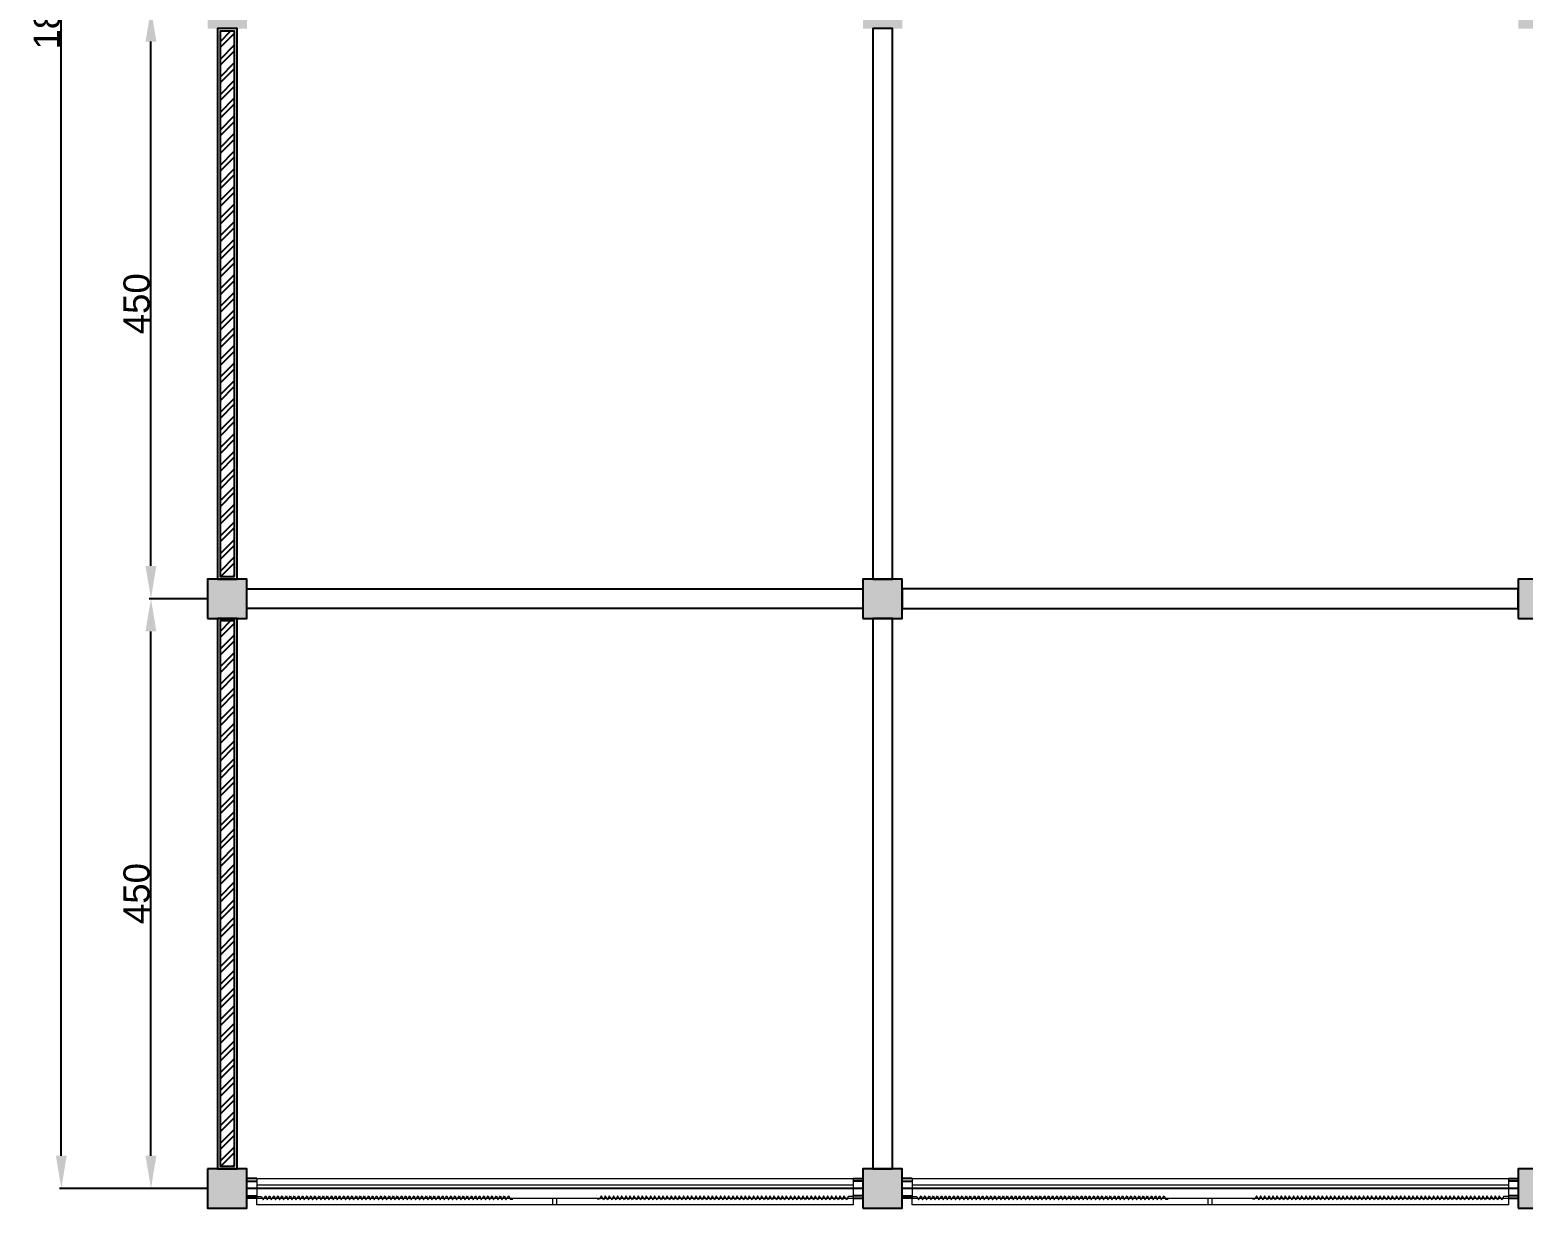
# Model space of a CAD drawing. Header units: centimetres. Extents: x 134057 to 145613, y 5028 to 39996.
# Drawn here: x 135232 to 136371, y 33367 to 34266 of the extents above; entities that cross this region are included whole.
import ezdxf

# ---------------------------------------------------------------- set-up
doc = ezdxf.new("R2010")
doc.units = ezdxf.units.CM
doc.header["$PDMODE"] = 2
doc.layers.add('dinding', color=151, linetype='Continuous')
doc.layers.add('kolom', color=141, linetype='Continuous')
doc.layers.add('dinding dalam', color=101, linetype='Continuous', lineweight=25)
doc.layers.add('pondasi', color=131, linetype='Continuous', lineweight=18)
doc.styles.get("Standard").update_dxf_attribs({"font": 'arial.ttf'})
doc.dimstyles.new('ISO-25', dxfattribs={"dimtxt": 2.5, "dimasz": 2.5, "dimexe": 1.25, "dimexo": 0.625, "dimtad": 1, "dimtxsty": 'Standard', "dimcen": 2.5, "dimadec": 0, "dimazin": 0, "dimtfac": 1, "dimtmove": 0, "dimatfit": 3, "dimfxl": 1, "dimarcsym": 0})

# ---------------------------------------------------------------- blocks, each defined once
blk = doc.blocks.new('*D45')
at = {"layer": 'Defpoints', "color": 0, "transparency": 16777216}
for p in [(135324.4, 34281.6), (135367.6, 34281.6), (135367.6, 33831.6)]:
    blk.add_point(p, dxfattribs=at)
at = {"layer": 'dinding', "color": 0, "lineweight": -2, "transparency": 16777216}
for p, q in [((135366.9, 34281.6), (135323.1, 34281.6)), ((135324.4, 33856.6), (135324.4, 34256.6)), ((135366.9, 33831.6), (135323.1, 33831.6))]:
    blk.add_line(p, q, dxfattribs=at)
at = {"layer": 'dinding', "color": 0, "transparency": 16777216}
for points in [[(135320.2, 34256.6), (135328.5, 34256.6), (135324.4, 34281.6)], [(135320.2, 33856.6), (135328.5, 33856.6), (135324.4, 33831.6)]]:
    blk.add_solid(points, dxfattribs=at)
at = {"layer": 'dinding', "color": 0, "transparency": 16777216, "insert": (135313.5, 34056.6), "char_height": 20, "attachment_point": 5, "rotation": 90}
blk.add_mtext('450', dxfattribs=at)
blk = doc.blocks.new('*D46')
at = {"layer": 'Defpoints', "color": 0, "transparency": 16777216}
for p in [(135324.4, 33831.6), (135367.6, 33831.6), (135367.6, 33381.6)]:
    blk.add_point(p, dxfattribs=at)
at = {"layer": 'dinding', "color": 0, "lineweight": -2, "transparency": 16777216}
for p, q in [((135366.9, 33831.6), (135323.1, 33831.6)), ((135324.4, 33406.6), (135324.4, 33806.6)), ((135366.9, 33381.6), (135323.1, 33381.6))]:
    blk.add_line(p, q, dxfattribs=at)
at = {"layer": 'dinding', "color": 0, "transparency": 16777216}
for points in [[(135320.2, 33806.6), (135328.5, 33806.6), (135324.4, 33831.6)], [(135320.2, 33406.6), (135328.5, 33406.6), (135324.4, 33381.6)]]:
    blk.add_solid(points, dxfattribs=at)
at = {"layer": 'dinding', "color": 0, "transparency": 16777216, "insert": (135313.5, 33606.6), "char_height": 20, "attachment_point": 5, "rotation": 90}
blk.add_mtext('450', dxfattribs=at)
blk = doc.blocks.new('*D47')
at = {"layer": 'Defpoints', "color": 0, "transparency": 16777216}
for p in [(135256, 35181.6), (135367.6, 35181.6), (135367.6, 33381.6)]:
    blk.add_point(p, dxfattribs=at)
at = {"layer": 'dinding', "color": 0, "lineweight": -2, "transparency": 16777216}
for p, q in [((135366.9, 35181.6), (135254.7, 35181.6)), ((135256, 33406.6), (135256, 35156.6)), ((135366.9, 33381.6), (135254.7, 33381.6))]:
    blk.add_line(p, q, dxfattribs=at)
at = {"layer": 'dinding', "color": 0, "transparency": 16777216}
for points in [[(135251.8, 35156.6), (135260.1, 35156.6), (135256, 35181.6)], [(135251.8, 33406.6), (135260.1, 33406.6), (135256, 33381.6)]]:
    blk.add_solid(points, dxfattribs=at)
at = {"layer": 'dinding', "color": 0, "transparency": 16777216, "insert": (135245.1, 34281.6), "char_height": 20, "attachment_point": 5, "rotation": 90}
blk.add_mtext('1800', dxfattribs=at)

msp = doc.modelspace()

# ---------------------------------------------------------------- hatches: boundary and pattern name
at = {"layer": 'dinding', "true_color": 0x636466}
h = msp.add_hatch(color=251, dxfattribs=at)
h.dxf.hatch_style = 1
h.paths.add_polyline_path([(135397.571, 35196.59), (135367.571, 35196.59), (135367.571, 35166.59), (135397.571, 35166.59)])
h.paths.add_polyline_path([(135540.071, 35189.09), (135525.071, 35189.09), (135525.071, 35174.09), (135540.071, 35174.09)])
h.paths.add_polyline_path([(135390.071, 34989.09), (135375.071, 34989.09), (135375.071, 34974.09), (135390.071, 34974.09)])
h.paths.add_polyline_path([(135540.071, 34989.09), (135525.071, 34989.09), (135525.071, 34974.09), (135540.071, 34974.09)])
h.paths.add_polyline_path([(135897.571, 35196.59), (135867.571, 35196.59), (135867.571, 35166.59), (135897.571, 35166.59)])
h.paths.add_polyline_path([(136397.571, 35196.59), (136367.571, 35196.59), (136367.571, 35166.59), (136397.571, 35166.59)])
h.paths.add_polyline_path([(136897.571, 35196.59), (136867.571, 35196.59), (136867.571, 35166.59), (136897.571, 35166.59)])
h.paths.add_polyline_path([(137240.071, 35189.09), (137225.071, 35189.09), (137225.071, 35174.09), (137240.071, 35174.09)])
h.paths.add_polyline_path([(137397.571, 35196.59), (137367.571, 35196.59), (137367.571, 35166.59), (137397.571, 35166.59)])
h.paths.add_polyline_path([(137240.071, 34989.09), (137225.071, 34989.09), (137225.071, 34974.09), (137240.071, 34974.09)])
h.paths.add_polyline_path([(137390.071, 34989.09), (137375.071, 34989.09), (137375.071, 34974.09), (137390.071, 34974.09)])
h.paths.add_polyline_path([(137397.571, 34746.59), (137367.571, 34746.59), (137367.571, 34716.59), (137397.571, 34716.59)])
h.paths.add_polyline_path([(136897.571, 34746.59), (136867.571, 34746.59), (136867.571, 34716.59), (136897.571, 34716.59)])
h.paths.add_polyline_path([(136397.571, 34746.59), (136367.571, 34746.59), (136367.571, 34716.59), (136397.571, 34716.59)])
h.paths.add_polyline_path([(135897.571, 34746.59), (135867.571, 34746.59), (135867.571, 34716.59), (135897.571, 34716.59)])
h.paths.add_polyline_path([(135397.571, 34746.59), (135367.571, 34746.59), (135367.571, 34716.59), (135397.571, 34716.59)])
h.paths.add_polyline_path([(135397.571, 34296.59), (135367.571, 34296.59), (135367.571, 34266.59), (135397.571, 34266.59)])
h.paths.add_polyline_path([(135897.571, 34296.59), (135867.571, 34296.59), (135867.571, 34266.59), (135897.571, 34266.59)])
h.paths.add_polyline_path([(136397.571, 34296.59), (136367.571, 34296.59), (136367.571, 34266.59), (136397.571, 34266.59)])
h.paths.add_polyline_path([(136897.571, 34296.59), (136867.571, 34296.59), (136867.571, 34266.59), (136897.571, 34266.59)])
h.paths.add_polyline_path([(137397.571, 34296.59), (137367.571, 34296.59), (137367.571, 34266.59), (137397.571, 34266.59)])
h.paths.add_polyline_path([(137397.571, 33846.59), (137367.571, 33846.59), (137367.571, 33816.59), (137397.571, 33816.59)])
h.paths.add_polyline_path([(136897.571, 33846.59), (136867.571, 33846.59), (136867.571, 33816.59), (136897.571, 33816.59)])
h.paths.add_polyline_path([(136397.571, 33846.59), (136367.571, 33846.59), (136367.571, 33816.59), (136397.571, 33816.59)])
h.paths.add_polyline_path([(135897.571, 33846.59), (135867.571, 33846.59), (135867.571, 33816.59), (135897.571, 33816.59)])
h.paths.add_polyline_path([(135397.571, 33846.59), (135367.571, 33846.59), (135367.571, 33816.59), (135397.571, 33816.59)])
h.paths.add_polyline_path([(135397.571, 33381.59), (135367.571, 33381.59), (135367.571, 33366.59), (135397.571, 33366.59)])
h.paths.add_polyline_path([(135397.571, 33396.59), (135367.571, 33396.59), (135367.571, 33381.59), (135397.571, 33381.59)])
h.paths.add_polyline_path([(135897.571, 33381.59), (135867.571, 33381.59), (135867.571, 33366.59), (135897.571, 33366.59)])
h.paths.add_polyline_path([(135897.571, 33396.59), (135867.571, 33396.59), (135867.571, 33381.59), (135897.571, 33381.59)])
h.paths.add_polyline_path([(136397.571, 33381.59), (136367.571, 33381.59), (136367.571, 33366.59), (136397.571, 33366.59)])
h.paths.add_polyline_path([(136397.571, 33396.59), (136367.571, 33396.59), (136367.571, 33381.59), (136397.571, 33381.59)])
h.paths.add_polyline_path([(136897.571, 33381.59), (136867.571, 33381.59), (136867.571, 33366.59), (136897.571, 33366.59)])
h.paths.add_polyline_path([(136897.571, 33396.59), (136867.571, 33396.59), (136867.571, 33381.59), (136897.571, 33381.59)])
h.paths.add_polyline_path([(137397.571, 33381.59), (137367.571, 33381.59), (137367.571, 33366.59), (137397.571, 33366.59)])
h.paths.add_polyline_path([(137397.571, 33396.59), (137367.571, 33396.59), (137367.571, 33381.59), (137397.571, 33381.59)])
h = msp.add_hatch(dxfattribs=at)
h.set_pattern_fill('ANSI32', color=251)
h.set_pattern_definition([(45, (-7187.249, -4545.437), (-6.7351921, 6.7351921), []), (45, (-7182.7585, -4545.437), (-6.7351921, 6.7351921), [])])
h.paths.add_polyline_path([(135388.071, 34264.59), (135377.071, 34264.59), (135377.071, 33848.59), (135388.071, 33848.59)])
h = msp.add_hatch(dxfattribs=at)
h.set_pattern_fill('ANSI32', color=251)
h.set_pattern_definition([(45, (-7187.249, -4995.437), (-6.7351921, 6.7351921), []), (45, (-7182.7585, -4995.437), (-6.7351921, 6.7351921), [])])
h.paths.add_polyline_path([(135388.071, 33814.59), (135377.071, 33814.59), (135377.071, 33398.59), (135388.071, 33398.59)])

# ---------------------------------------------------------------- linework, layer by layer
at = {"layer": 'dinding'}
for p, q in [((135367.571, 33396.59), (135367.571, 33381.59)), ((135867.571, 33381.59), (135397.571, 33381.59)), ((136367.571, 33381.59), (135897.571, 33381.59))]:
    msp.add_line(p, q, dxfattribs=at)
at = {"layer": 'dinding', "ltscale": 2000}
for p, q in [((135405.071, 33389.09), (135397.571, 33389.09)), ((135860.071, 33389.09), (135867.571, 33389.09)), ((135905.071, 33389.09), (135897.571, 33389.09)), ((136360.071, 33389.09), (136367.571, 33389.09)), ((135405.071, 33374.09), (135397.571, 33374.09)), ((135860.071, 33374.09), (135867.571, 33374.09)), ((135905.071, 33374.09), (135897.571, 33374.09)), ((136360.071, 33374.09), (136367.571, 33374.09))]:
    msp.add_line(p, q, dxfattribs=at)
at = {"layer": 'dinding'}
for points in [[(135390.071, 33846.59), (135390.071, 34266.59), (135375.071, 34266.59), (135375.071, 33846.59)], [(135388.071, 33848.59), (135388.071, 34264.59), (135377.071, 34264.59), (135377.071, 33848.59)], [(135890.071, 33846.59), (135890.071, 34266.59), (135875.071, 34266.59), (135875.071, 33846.59)], [(135397.571, 33839.09), (135867.571, 33839.09), (135867.571, 33824.09), (135397.571, 33824.09)], [(136367.571, 33839.09), (135897.571, 33839.09), (135897.571, 33824.09), (136367.571, 33824.09)], [(135390.071, 33396.59), (135390.071, 33816.59), (135375.071, 33816.59), (135375.071, 33396.59)], [(135890.071, 33396.59), (135890.071, 33816.59), (135875.071, 33816.59), (135875.071, 33396.59)], [(135388.071, 33398.59), (135388.071, 33814.59), (135377.071, 33814.59), (135377.071, 33398.59)]]:
    msp.add_lwpolyline(points, close=True, dxfattribs=at)
at = {"layer": 'dinding dalam', "ltscale": 2000}
for p, q in [((135397.571, 33387.09), (135405.071, 33387.09)), ((135867.571, 33387.09), (135860.071, 33387.09)), ((135897.571, 33387.09), (135905.071, 33387.09)), ((136367.571, 33387.09), (136360.071, 33387.09)), ((135397.571, 33376.09), (135405.071, 33376.09)), ((135867.571, 33376.09), (135860.071, 33376.09)), ((135897.571, 33376.09), (135905.071, 33376.09)), ((136367.571, 33376.09), (136360.071, 33376.09))]:
    msp.add_line(p, q, dxfattribs=at)
at = {"layer": 'kolom'}
for points in [[(135367.571, 33816.59), (135397.571, 33816.59), (135397.571, 33846.59), (135367.571, 33846.59)], [(135867.571, 33816.59), (135897.571, 33816.59), (135897.571, 33846.59), (135867.571, 33846.59)], [(136367.571, 33816.59), (136397.571, 33816.59), (136397.571, 33846.59), (136367.571, 33846.59)], [(135867.571, 33366.59), (135897.571, 33366.59), (135897.571, 33396.59), (135867.571, 33396.59)], [(136367.571, 33366.59), (136397.571, 33366.59), (136397.571, 33396.59), (136367.571, 33396.59)]]:
    msp.add_lwpolyline(points, close=True, dxfattribs=at)
msp.add_lwpolyline([(135367.571, 33396.59), (135367.571, 33366.59), (135397.571, 33366.59), (135397.571, 33396.59), (135367.571, 33396.59)], dxfattribs=at)
at = {"layer": 'pondasi', "color": 140}
for p, q in [((135405.071, 33389.09), (135405.071, 33374.09)), ((135405.071, 33389.09), (135860.071, 33389.09)), ((135405.071, 33389.09), (135405.071, 33374.09)), ((135405.071, 33389.09), (135405.071, 33374.09)), ((135860.071, 33384.09), (135405.071, 33384.09)), ((135860.071, 33389.09), (135860.071, 33374.09)), ((135860.071, 33389.09), (135860.071, 33374.09)), ((135905.071, 33389.09), (135905.071, 33374.09)), ((135905.071, 33389.09), (136360.071, 33389.09)), ((135905.071, 33389.09), (135905.071, 33374.09)), ((135905.071, 33389.09), (135905.071, 33374.09)), ((136360.071, 33384.09), (135905.071, 33384.09)), ((136360.071, 33389.09), (136360.071, 33374.09)), ((136360.071, 33389.09), (136360.071, 33374.09)), ((135405.071, 33374.09), (135405.071, 33376.09)), ((135405.071, 33369.09), (135405.071, 33374.09)), ((135405.071, 33374.09), (135860.071, 33374.09)), ((135631.071, 33369.09), (135631.071, 33374.09)), ((135634.071, 33369.09), (135634.071, 33374.09)), ((135860.071, 33374.09), (135860.071, 33369.09)), ((135905.071, 33374.09), (135905.071, 33376.09)), ((135905.071, 33369.09), (135905.071, 33374.09)), ((135905.071, 33374.09), (136360.071, 33374.09)), ((136131.071, 33369.09), (136131.071, 33374.09)), ((136134.071, 33369.09), (136134.071, 33374.09)), ((136360.071, 33374.09), (136360.071, 33369.09)), ((135860.071, 33369.09), (135405.071, 33369.09)), ((136360.071, 33369.09), (135905.071, 33369.09))]:
    msp.add_line(p, q, dxfattribs=at)
for points in [[(135405.071, 33375.525), (135408.75, 33375.525), (135409.913, 33372.918), (135412.027, 33376.09), (135413.054, 33372.918), (135415.169, 33376.09), (135416.196, 33372.918), (135418.31, 33376.09), (135419.337, 33372.918), (135421.452, 33376.09), (135422.478, 33372.918), (135424.593, 33376.09), (135425.62, 33372.918), (135427.734, 33376.09), (135428.761, 33372.918), (135430.876, 33376.09), (135431.902, 33372.918), (135434.017, 33376.09), (135435.044, 33372.918), (135437.158, 33376.09), (135438.185, 33372.918), (135440.3, 33376.09), (135441.327, 33372.918), (135443.441, 33376.09), (135444.468, 33372.918), (135446.582, 33376.09), (135447.609, 33372.918), (135449.724, 33376.09), (135450.751, 33372.918), (135452.865, 33376.09), (135453.892, 33372.918), (135456.006, 33376.09), (135457.033, 33372.918), (135459.148, 33376.09), (135460.175, 33372.918), (135462.289, 33376.09), (135463.316, 33372.918), (135465.43, 33376.09), (135466.457, 33372.918), (135468.572, 33376.09), (135469.599, 33372.918), (135471.713, 33376.09), (135472.74, 33372.918), (135474.855, 33376.09), (135475.881, 33372.918), (135477.996, 33376.09), (135479.023, 33372.918), (135481.137, 33376.09), (135482.164, 33372.918), (135484.279, 33376.09), (135485.305, 33372.918), (135487.42, 33376.09), (135488.447, 33372.918), (135490.561, 33376.09), (135491.588, 33372.918), (135493.703, 33376.09), (135494.73, 33372.918), (135496.844, 33376.09), (135497.871, 33372.918), (135499.985, 33376.09), (135501.012, 33372.918), (135503.127, 33376.09), (135504.154, 33372.918), (135506.268, 33376.09), (135507.295, 33372.918), (135509.409, 33376.09), (135510.436, 33372.918), (135512.551, 33376.09), (135513.578, 33372.918), (135515.692, 33376.09), (135516.719, 33372.918), (135518.834, 33376.09), (135519.86, 33372.918), (135521.975, 33376.09), (135523.002, 33372.918), (135525.116, 33376.09), (135526.143, 33372.918), (135528.258, 33376.09), (135529.284, 33372.918), (135531.399, 33376.09), (135532.426, 33372.918), (135534.54, 33376.09), (135535.567, 33372.918), (135537.682, 33376.09), (135538.709, 33372.918), (135540.823, 33376.09), (135541.85, 33372.918), (135543.964, 33376.09), (135544.991, 33372.918), (135547.106, 33376.09), (135548.133, 33372.918), (135550.247, 33376.09), (135551.274, 33372.918), (135553.388, 33376.09), (135554.415, 33372.918), (135556.53, 33376.09), (135557.557, 33372.918), (135559.671, 33376.09), (135560.698, 33372.918), (135562.812, 33376.09), (135563.839, 33372.918), (135565.954, 33376.09), (135566.981, 33372.918), (135569.095, 33376.09), (135570.122, 33372.918), (135572.237, 33376.09), (135573.263, 33372.918), (135575.378, 33376.09), (135576.405, 33372.918), (135578.519, 33376.09), (135579.546, 33372.918), (135581.661, 33376.09), (135582.688, 33372.918), (135584.802, 33376.09), (135585.829, 33372.918), (135587.943, 33376.09), (135588.97, 33372.918), (135591.085, 33376.09), (135592.112, 33372.918), (135594.226, 33376.09), (135595.253, 33372.918), (135597.367, 33376.09), (135598.531, 33373.483), (135600.426, 33373.483)], [(135860.071, 33375.525), (135856.393, 33375.525), (135855.23, 33372.918), (135853.115, 33376.09), (135852.088, 33372.918), (135849.974, 33376.09), (135848.947, 33372.918), (135846.832, 33376.09), (135845.806, 33372.918), (135843.691, 33376.09), (135842.664, 33372.918), (135840.55, 33376.09), (135839.523, 33372.918), (135837.408, 33376.09), (135836.382, 33372.918), (135834.267, 33376.09), (135833.24, 33372.918), (135831.126, 33376.09), (135830.099, 33372.918), (135827.984, 33376.09), (135826.957, 33372.918), (135824.843, 33376.09), (135823.816, 33372.918), (135821.702, 33376.09), (135820.675, 33372.918), (135818.56, 33376.09), (135817.533, 33372.918), (135815.419, 33376.09), (135814.392, 33372.918), (135812.278, 33376.09), (135811.251, 33372.918), (135809.136, 33376.09), (135808.109, 33372.918), (135805.995, 33376.09), (135804.968, 33372.918), (135802.853, 33376.09), (135801.827, 33372.918), (135799.712, 33376.09), (135798.685, 33372.918), (135796.571, 33376.09), (135795.544, 33372.918), (135793.429, 33376.09), (135792.403, 33372.918), (135790.288, 33376.09), (135789.261, 33372.918), (135787.147, 33376.09), (135786.12, 33372.918), (135784.005, 33376.09), (135782.978, 33372.918), (135780.864, 33376.09), (135779.837, 33372.918), (135777.723, 33376.09), (135776.696, 33372.918), (135774.581, 33376.09), (135773.554, 33372.918), (135771.44, 33376.09), (135770.413, 33372.918), (135768.299, 33376.09), (135767.272, 33372.918), (135765.157, 33376.09), (135764.13, 33372.918), (135762.016, 33376.09), (135760.989, 33372.918), (135758.874, 33376.09), (135757.848, 33372.918), (135755.733, 33376.09), (135754.706, 33372.918), (135752.592, 33376.09), (135751.565, 33372.918), (135749.45, 33376.09), (135748.424, 33372.918), (135746.309, 33376.09), (135745.282, 33372.918), (135743.168, 33376.09), (135742.141, 33372.918), (135740.026, 33376.09), (135738.999, 33372.918), (135736.885, 33376.09), (135735.858, 33372.918), (135733.744, 33376.09), (135732.717, 33372.918), (135730.602, 33376.09), (135729.575, 33372.918), (135727.461, 33376.09), (135726.434, 33372.918), (135724.32, 33376.09), (135723.293, 33372.918), (135721.178, 33376.09), (135720.151, 33372.918), (135718.037, 33376.09), (135717.01, 33372.918), (135714.896, 33376.09), (135713.869, 33372.918), (135711.754, 33376.09), (135710.727, 33372.918), (135708.613, 33376.09), (135707.586, 33372.918), (135705.471, 33376.09), (135704.445, 33372.918), (135702.33, 33376.09), (135701.303, 33372.918), (135699.189, 33376.09), (135698.162, 33372.918), (135696.047, 33376.09), (135695.021, 33372.918), (135692.906, 33376.09), (135691.879, 33372.918), (135689.765, 33376.09), (135688.738, 33372.918), (135686.623, 33376.09), (135685.596, 33372.918), (135683.482, 33376.09), (135682.455, 33372.918), (135680.341, 33376.09), (135679.314, 33372.918), (135677.199, 33376.09), (135676.172, 33372.918), (135674.058, 33376.09), (135673.031, 33372.918), (135670.917, 33376.09), (135669.89, 33372.918), (135667.775, 33376.09), (135666.612, 33373.483), (135664.717, 33373.483)], [(135905.071, 33375.525), (135908.75, 33375.525), (135909.913, 33372.918), (135912.027, 33376.09), (135913.054, 33372.918), (135915.169, 33376.09), (135916.196, 33372.918), (135918.31, 33376.09), (135919.337, 33372.918), (135921.452, 33376.09), (135922.478, 33372.918), (135924.593, 33376.09), (135925.62, 33372.918), (135927.734, 33376.09), (135928.761, 33372.918), (135930.876, 33376.09), (135931.902, 33372.918), (135934.017, 33376.09), (135935.044, 33372.918), (135937.158, 33376.09), (135938.185, 33372.918), (135940.3, 33376.09), (135941.327, 33372.918), (135943.441, 33376.09), (135944.468, 33372.918), (135946.582, 33376.09), (135947.609, 33372.918), (135949.724, 33376.09), (135950.751, 33372.918), (135952.865, 33376.09), (135953.892, 33372.918), (135956.006, 33376.09), (135957.033, 33372.918), (135959.148, 33376.09), (135960.175, 33372.918), (135962.289, 33376.09), (135963.316, 33372.918), (135965.43, 33376.09), (135966.457, 33372.918), (135968.572, 33376.09), (135969.599, 33372.918), (135971.713, 33376.09), (135972.74, 33372.918), (135974.855, 33376.09), (135975.881, 33372.918), (135977.996, 33376.09), (135979.023, 33372.918), (135981.137, 33376.09), (135982.164, 33372.918), (135984.279, 33376.09), (135985.305, 33372.918), (135987.42, 33376.09), (135988.447, 33372.918), (135990.561, 33376.09), (135991.588, 33372.918), (135993.703, 33376.09), (135994.73, 33372.918), (135996.844, 33376.09), (135997.871, 33372.918), (135999.985, 33376.09), (136001.012, 33372.918), (136003.127, 33376.09), (136004.154, 33372.918), (136006.268, 33376.09), (136007.295, 33372.918), (136009.409, 33376.09), (136010.436, 33372.918), (136012.551, 33376.09), (136013.578, 33372.918), (136015.692, 33376.09), (136016.719, 33372.918), (136018.834, 33376.09), (136019.86, 33372.918), (136021.975, 33376.09), (136023.002, 33372.918), (136025.116, 33376.09), (136026.143, 33372.918), (136028.258, 33376.09), (136029.284, 33372.918), (136031.399, 33376.09), (136032.426, 33372.918), (136034.54, 33376.09), (136035.567, 33372.918), (136037.682, 33376.09), (136038.709, 33372.918), (136040.823, 33376.09), (136041.85, 33372.918), (136043.964, 33376.09), (136044.991, 33372.918), (136047.106, 33376.09), (136048.133, 33372.918), (136050.247, 33376.09), (136051.274, 33372.918), (136053.388, 33376.09), (136054.415, 33372.918), (136056.53, 33376.09), (136057.557, 33372.918), (136059.671, 33376.09), (136060.698, 33372.918), (136062.812, 33376.09), (136063.839, 33372.918), (136065.954, 33376.09), (136066.981, 33372.918), (136069.095, 33376.09), (136070.122, 33372.918), (136072.237, 33376.09), (136073.263, 33372.918), (136075.378, 33376.09), (136076.405, 33372.918), (136078.519, 33376.09), (136079.546, 33372.918), (136081.661, 33376.09), (136082.688, 33372.918), (136084.802, 33376.09), (136085.829, 33372.918), (136087.943, 33376.09), (136088.97, 33372.918), (136091.085, 33376.09), (136092.112, 33372.918), (136094.226, 33376.09), (136095.253, 33372.918), (136097.367, 33376.09), (136098.531, 33373.483), (136100.426, 33373.483)], [(136360.071, 33375.525), (136356.393, 33375.525), (136355.23, 33372.918), (136353.115, 33376.09), (136352.088, 33372.918), (136349.974, 33376.09), (136348.947, 33372.918), (136346.832, 33376.09), (136345.806, 33372.918), (136343.691, 33376.09), (136342.664, 33372.918), (136340.55, 33376.09), (136339.523, 33372.918), (136337.408, 33376.09), (136336.382, 33372.918), (136334.267, 33376.09), (136333.24, 33372.918), (136331.126, 33376.09), (136330.099, 33372.918), (136327.984, 33376.09), (136326.957, 33372.918), (136324.843, 33376.09), (136323.816, 33372.918), (136321.702, 33376.09), (136320.675, 33372.918), (136318.56, 33376.09), (136317.533, 33372.918), (136315.419, 33376.09), (136314.392, 33372.918), (136312.278, 33376.09), (136311.251, 33372.918), (136309.136, 33376.09), (136308.109, 33372.918), (136305.995, 33376.09), (136304.968, 33372.918), (136302.853, 33376.09), (136301.827, 33372.918), (136299.712, 33376.09), (136298.685, 33372.918), (136296.571, 33376.09), (136295.544, 33372.918), (136293.429, 33376.09), (136292.403, 33372.918), (136290.288, 33376.09), (136289.261, 33372.918), (136287.147, 33376.09), (136286.12, 33372.918), (136284.005, 33376.09), (136282.978, 33372.918), (136280.864, 33376.09), (136279.837, 33372.918), (136277.723, 33376.09), (136276.696, 33372.918), (136274.581, 33376.09), (136273.554, 33372.918), (136271.44, 33376.09), (136270.413, 33372.918), (136268.299, 33376.09), (136267.272, 33372.918), (136265.157, 33376.09), (136264.13, 33372.918), (136262.016, 33376.09), (136260.989, 33372.918), (136258.874, 33376.09), (136257.848, 33372.918), (136255.733, 33376.09), (136254.706, 33372.918), (136252.592, 33376.09), (136251.565, 33372.918), (136249.45, 33376.09), (136248.424, 33372.918), (136246.309, 33376.09), (136245.282, 33372.918), (136243.168, 33376.09), (136242.141, 33372.918), (136240.026, 33376.09), (136238.999, 33372.918), (136236.885, 33376.09), (136235.858, 33372.918), (136233.744, 33376.09), (136232.717, 33372.918), (136230.602, 33376.09), (136229.575, 33372.918), (136227.461, 33376.09), (136226.434, 33372.918), (136224.32, 33376.09), (136223.293, 33372.918), (136221.178, 33376.09), (136220.151, 33372.918), (136218.037, 33376.09), (136217.01, 33372.918), (136214.896, 33376.09), (136213.869, 33372.918), (136211.754, 33376.09), (136210.727, 33372.918), (136208.613, 33376.09), (136207.586, 33372.918), (136205.471, 33376.09), (136204.445, 33372.918), (136202.33, 33376.09), (136201.303, 33372.918), (136199.189, 33376.09), (136198.162, 33372.918), (136196.047, 33376.09), (136195.021, 33372.918), (136192.906, 33376.09), (136191.879, 33372.918), (136189.765, 33376.09), (136188.738, 33372.918), (136186.623, 33376.09), (136185.596, 33372.918), (136183.482, 33376.09), (136182.455, 33372.918), (136180.341, 33376.09), (136179.314, 33372.918), (136177.199, 33376.09), (136176.172, 33372.918), (136174.058, 33376.09), (136173.031, 33372.918), (136170.917, 33376.09), (136169.89, 33372.918), (136167.775, 33376.09), (136166.612, 33373.483), (136164.717, 33373.483)]]:
    msp.add_lwpolyline(points, dxfattribs=at)

# ---------------------------------------------------------------- dimensions: what is measured, and where the dimension line sits
at = {"layer": 'dinding'}
for base, p1, p2, picture, middle in [((135255.951, 35181.59), (135367.571, 33381.59), (135367.571, 35181.59), '*D47', (135245.115, 34281.59)), ((135324.356, 34281.59), (135367.571, 33831.59), (135367.571, 34281.59), '*D45', (135313.52, 34056.59)), ((135324.356, 33831.59), (135367.571, 33381.59), (135367.571, 33831.59), '*D46', (135313.52, 33606.59))]:
    dim = msp.add_linear_dim(base=base, p1=p1, p2=p2, angle=90, dimstyle='ISO-25', override={"dimtxt": 20, "dimasz": 25}, dxfattribs=at)
    dim.commit()
    dim.dimension.update_dxf_attribs({"geometry": picture, "text_midpoint": middle})

doc.saveas('drawing.dxf')
